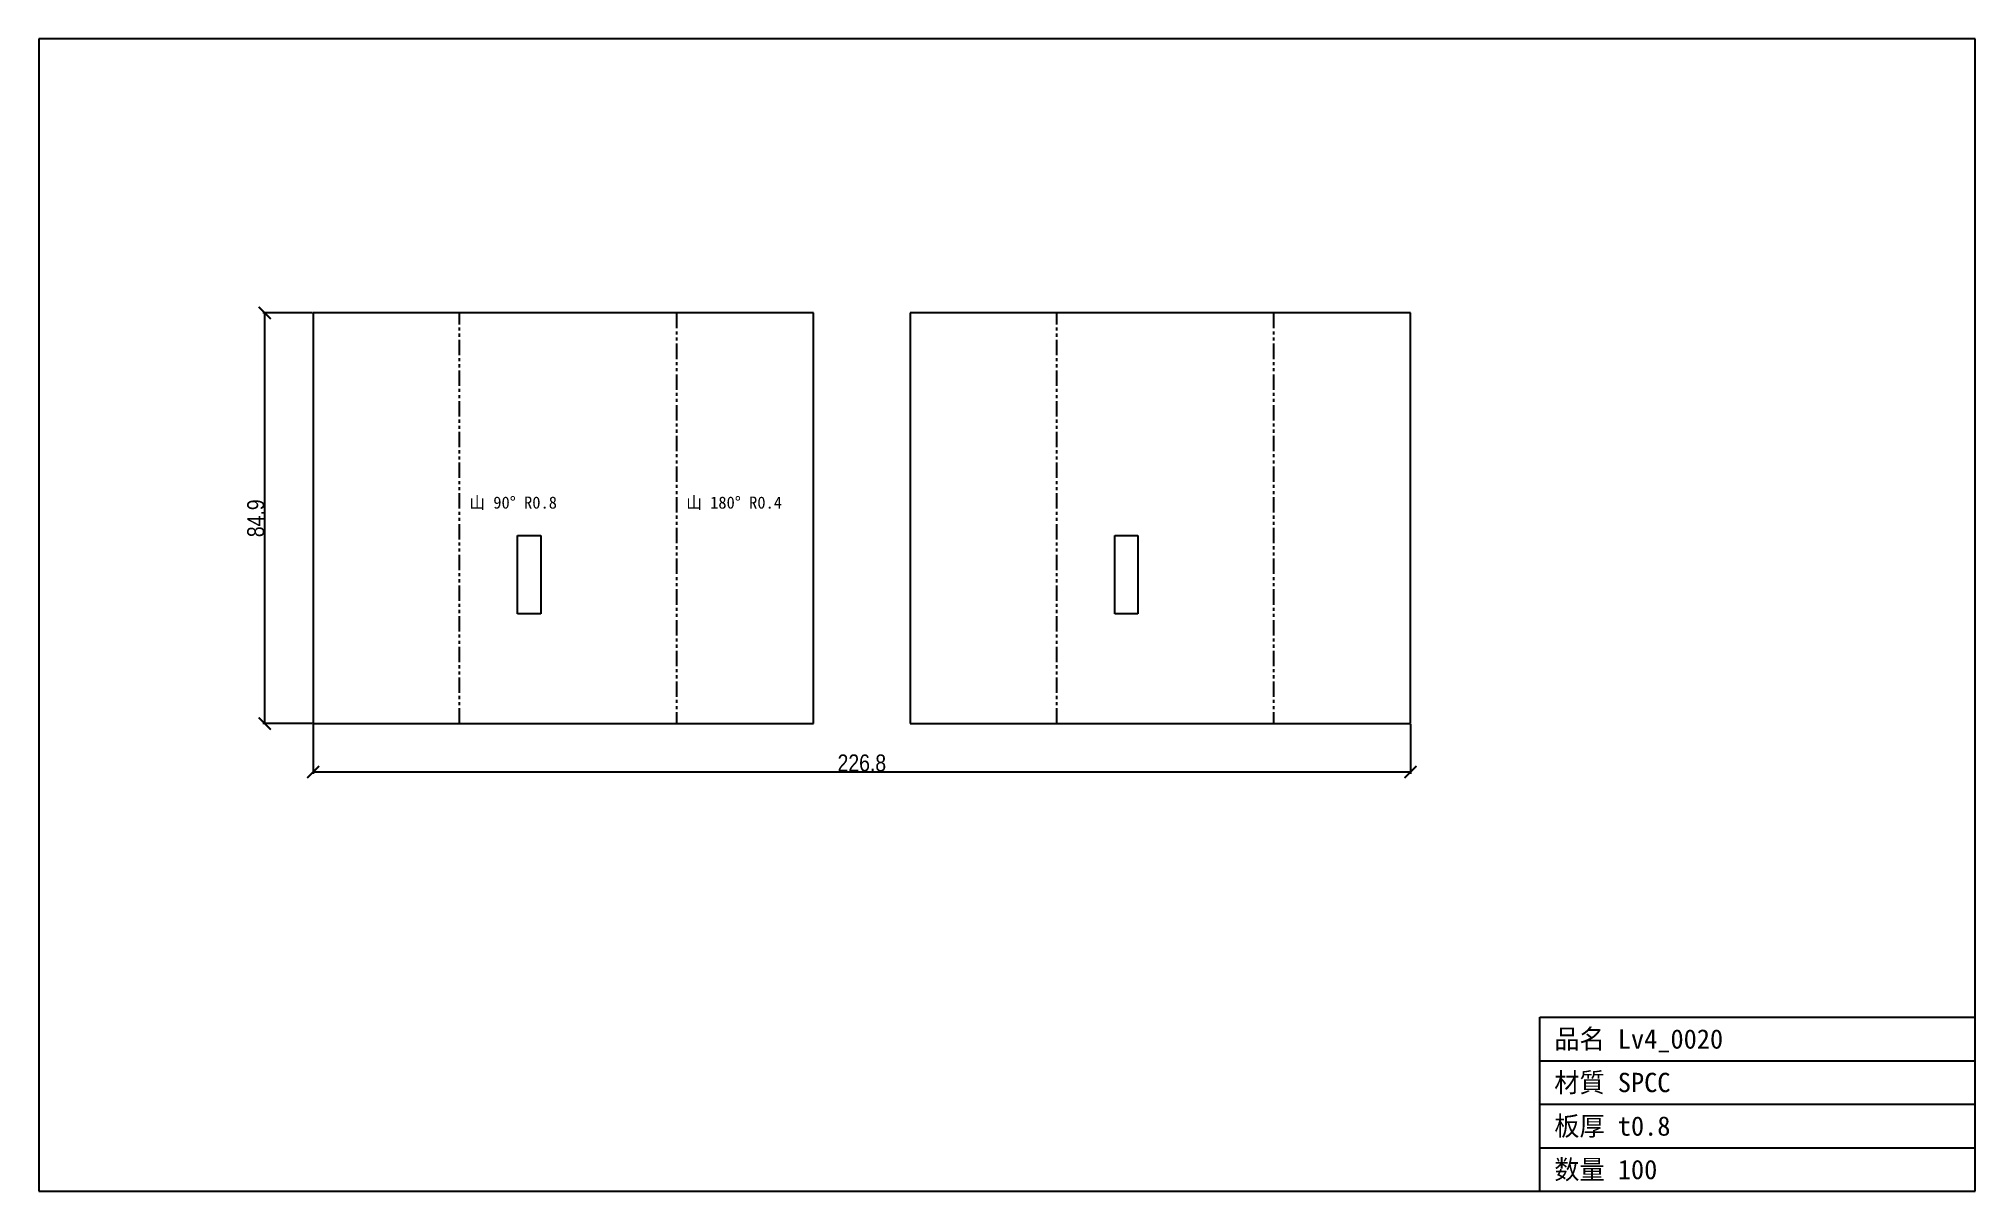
# Model space of a CAD drawing. Header units: millimetres. Extents: x -88 to 312, y -97 to 142.
import ezdxf

# ---------------------------------------------------------------- set-up
doc = ezdxf.new("R2010")
doc.units = ezdxf.units.MM
doc.linetypes.add('PHANTOM', pattern=[6.35, 3.175, -0.635, 0.635, -0.635, 0.635, -0.635])
for name, color, linetype in [('BEND', 7, 'Continuous'), ('CUT', 7, 'Continuous'), ('DIM', 7, 'Continuous'), ('FRAME', 7, 'Continuous'), ('TEXT', 7, 'Continuous')]:
    doc.layers.add(name, color=color, linetype=linetype)
doc.styles.add('OpenSansCondensed-Light', font='OpenSansCondensed-Light.ttf')
doc.dimstyles.new('EZDXF', dxfattribs={"dimtxt": 0.25, "dimasz": 0.175, "dimexe": 0.375, "dimexo": 0.125, "dimgap": 0.1, "dimtad": 1, "dimlfac": 100, "dimzin": 12, "dimdsep": 46, "dimtxsty": 'OpenSansCondensed-Light', "dimblk": 'ARCHTICK', "dimcen": 2.5, "dimazin": 3, "dimtfac": 0.5, "dimtmove": 2, "dimatfit": 3})

# ---------------------------------------------------------------- blocks, each defined once
blk = doc.blocks.new('_ARCHTICK')
at = {"color": 0, "linetype": 'BYBLOCK', "const_width": 0.15}
blk.add_lwpolyline([(-0.5, -0.5), (0.5, 0.5)], dxfattribs=at)

msp = doc.modelspace()

# ---------------------------------------------------------------- linework, layer by layer
at = {"layer": 'BEND', "color": 3, "linetype": 'PHANTOM'}
for p, q in [((-0.94, 0), (-0.94, 84.92)), ((43.87, 84.92), (43.87, 0)), ((122.46, 0), (122.46, 84.92)), ((167.28, 84.92), (167.28, 0))]:
    msp.add_line(p, q, dxfattribs=at)
at = {"layer": 'CUT'}
for p, q in [((-31.22, 84.92), (-31.22, 0)), ((72.18, 84.92), (-31.22, 84.92)), ((72.18, 0), (72.18, 84.92)), ((92.18, 84.92), (92.18, 0)), ((195.58, 84.92), (92.18, 84.92)), ((195.58, 0), (195.58, 84.92)), ((11.05, 22.69), (11.05, 38.9)), ((11.05, 38.9), (15.84, 38.9)), ((15.84, 38.9), (15.84, 22.69)), ((134.45, 22.69), (134.45, 38.9)), ((134.45, 38.9), (139.24, 38.9)), ((139.24, 38.9), (139.24, 22.69)), ((15.84, 22.69), (11.05, 22.69)), ((139.24, 22.69), (134.45, 22.69)), ((-31.22, 0), (72.18, 0)), ((92.18, 0), (195.58, 0))]:
    msp.add_line(p, q, dxfattribs=at)
at = {"layer": 'FRAME'}
for p, q in [((312.29, 141.62), (-87.93, 141.62)), ((-87.93, 141.62), (-87.93, -96.7)), ((312.29, -96.7), (312.29, 141.62)), ((222.29, -96.7), (222.29, -60.7)), ((222.29, -60.7), (312.29, -60.7)), ((222.29, -69.7), (312.29, -69.7)), ((222.29, -78.7), (312.29, -78.7)), ((222.29, -87.7), (312.29, -87.7)), ((-87.93, -96.7), (312.29, -96.7))]:
    msp.add_line(p, q, dxfattribs=at)

# ---------------------------------------------------------------- texts
at = {"layer": 'TEXT'}
for s, height, p in [('山 90° R0.8', 2.5, (1.06, 44.46)), ('山 180° R0.4', 2.5, (45.87, 44.46)), ('品名 Lv4_0020', 4, (225.29, -67.2)), ('材質 SPCC', 4, (225.29, -76.2)), ('板厚 t0.8', 4, (225.29, -85.2)), ('数量 100', 4, (225.29, -94.2))]:
    msp.add_text(s, height=height, dxfattribs=at).set_placement(p)

# ---------------------------------------------------------------- dimensions: what is measured, and where the dimension line sits
at = {"layer": 'DIM'}
msp.add_linear_dim(base=(-41.22, 0), p1=(-31.22, 0), p2=(-31.22, 84.92), angle=90, dimstyle='EZDXF', override={"dimtxt": 3.5, "dimasz": 2.5, "dimdec": 1, "dimlfac": 1}, dxfattribs=at).render()
msp.add_linear_dim(base=(-31.22, -10), p1=(-31.22, 0), p2=(195.58, 0), dimstyle='EZDXF', override={"dimtxt": 3.5, "dimasz": 2.5, "dimdec": 1, "dimlfac": 1}, dxfattribs=at).render()

doc.saveas('drawing.dxf')
